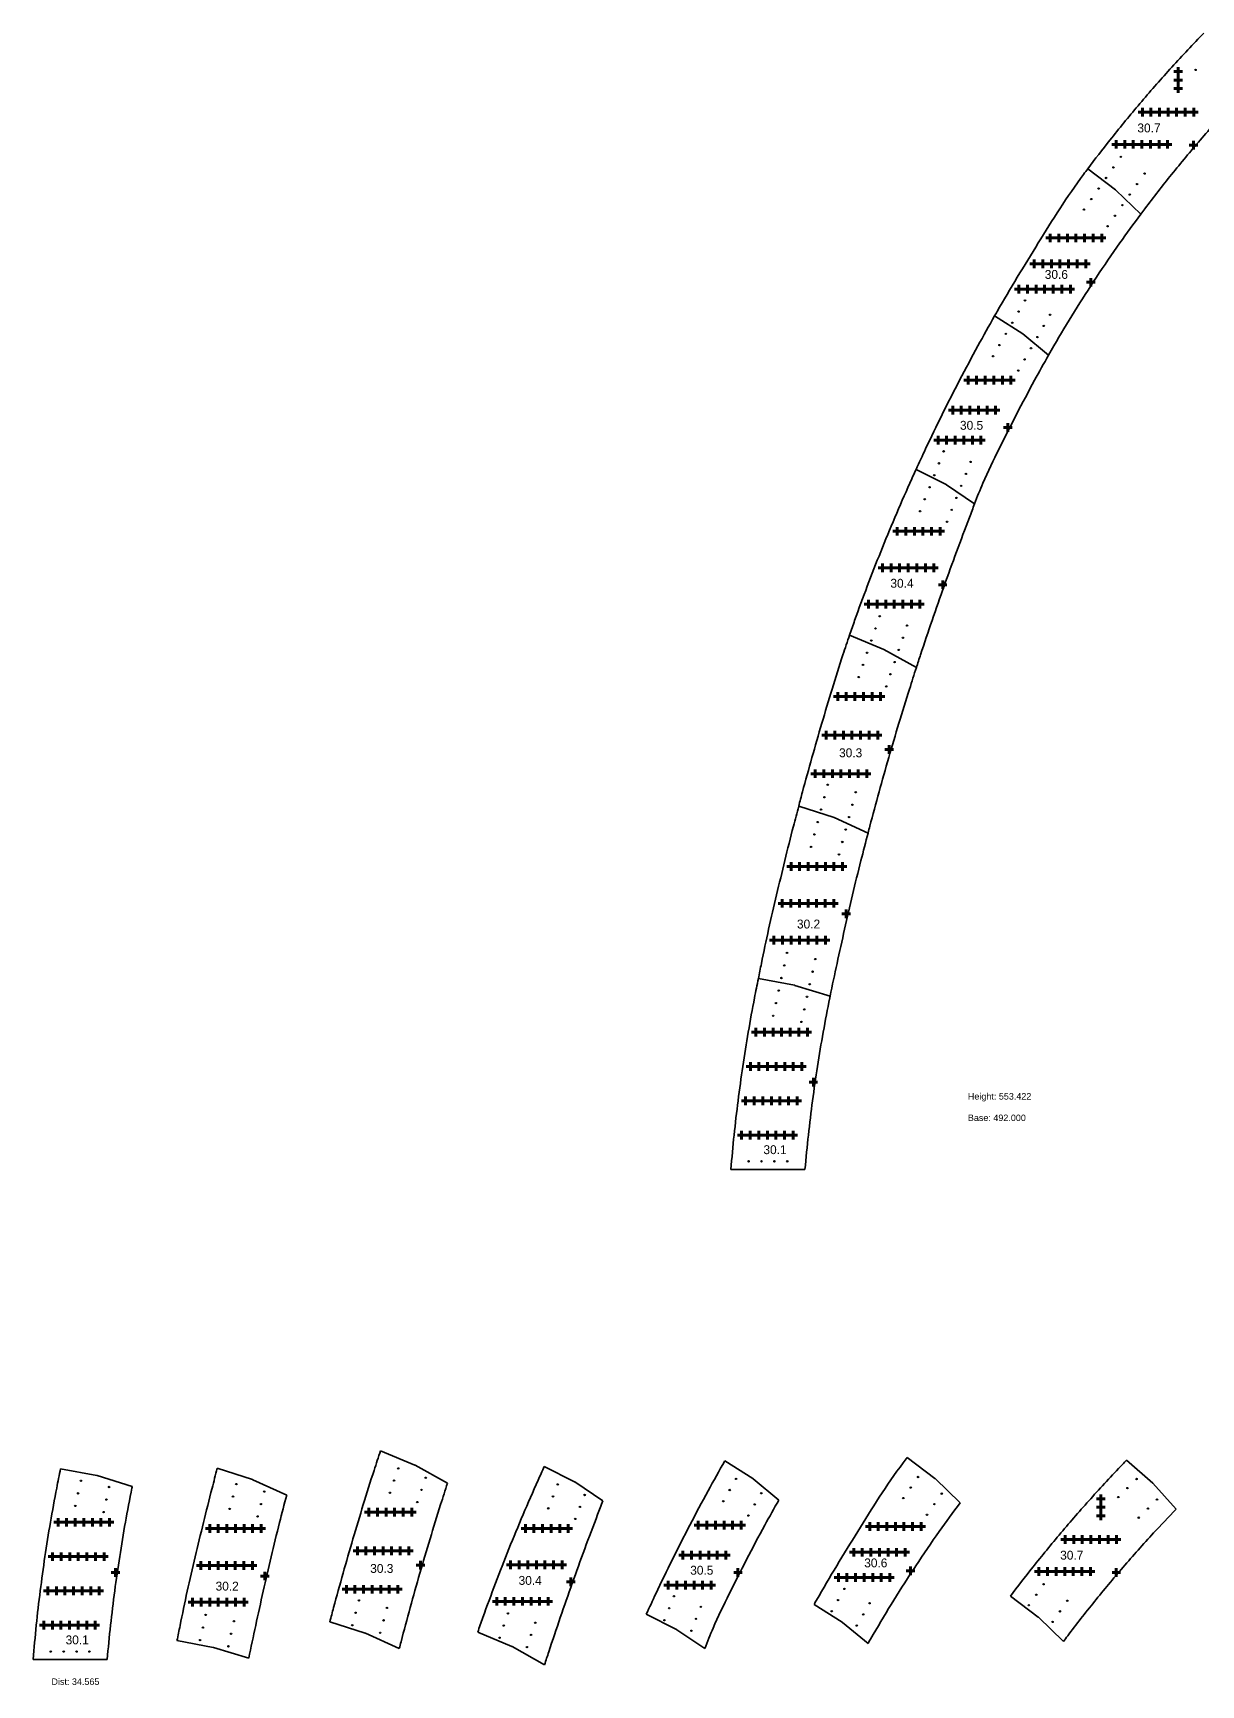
# Model space of a CAD drawing. Header units: inches. Extents: x -241 to 10140, y -1696 to 865.
# Drawn here: x 8638 to 9183, y -77 to 694 of the extents above; entities that cross this region are included whole.
import ezdxf

# ---------------------------------------------------------------- set-up
doc = ezdxf.new("R2010")
doc.units = ezdxf.units.IN
doc.header["$MEASUREMENT"] = 0
doc.header["$PDMODE"] = 2
doc.header["$PDSIZE"] = 2
for name, color, linetype, lineweight in [('Annotation', 7, 'Continuous', 9), ('Drilling', 3, 'Continuous', 13), ('Engrave', 4, 'Continuous', 50)]:
    doc.layers.add(name, color=color, linetype=linetype, lineweight=lineweight)
doc.styles.get("Standard").update_dxf_attribs({"font": 'Arial.ttf'})
doc.styles.add('Tw Cen MT', font='')
doc.styles.get('Tw Cen MT').set_extended_font_data('Tw Cen MT')

# ---------------------------------------------------------------- blocks, each defined once
blk = doc.blocks.new('*U3195')
at = {"layer": 'Engrave'}
blk.add_point((0, 0), dxfattribs=at)
blk = doc.blocks.new('*U3197')
at = {"layer": 'Engrave', "color": 0, "linetype": 'ByBlock', "lineweight": -2, "transparency": 16777216}
for p in [(0, 0), (4, 0), (8, 0), (12, 0), (16, 0), (20, 0), (24, 0)]:
    blk.add_blockref('*U3195', p, dxfattribs=at)
blk = doc.blocks.new('*U3264')
at = {"layer": 'Engrave'}
blk.add_point((0, 0), dxfattribs=at)
blk = doc.blocks.new('*U3266')
at = {"layer": 'Engrave', "color": 0, "linetype": 'ByBlock', "lineweight": -2, "transparency": 16777216}
for p in [(0, 0), (4, 0), (8, 0), (12, 0), (16, 0), (20, 0), (24, 0)]:
    blk.add_blockref('*U3264', p, dxfattribs=at)
blk = doc.blocks.new('*U3267')
at = {"layer": 'Engrave'}
blk.add_point((0, 0), dxfattribs=at)
blk = doc.blocks.new('*U3269')
at = {"layer": 'Engrave', "color": 0, "linetype": 'ByBlock', "lineweight": -2, "transparency": 16777216}
for p in [(0, 0), (4, 0), (8, 0), (12, 0), (16, 0), (20, 0), (24, 0)]:
    blk.add_blockref('*U3267', p, dxfattribs=at)
blk = doc.blocks.new('*U3270')
at = {"layer": 'Engrave'}
blk.add_point((0, 0), dxfattribs=at)
blk = doc.blocks.new('*U3272')
at = {"layer": 'Engrave', "color": 0, "linetype": 'ByBlock', "lineweight": -2, "transparency": 16777216}
for p in [(0, 0), (4, 0), (8, 0), (12, 0), (16, 0), (20, 0), (24, 0)]:
    blk.add_blockref('*U3270', p, dxfattribs=at)
blk = doc.blocks.new('*U3273')
at = {"layer": 'Engrave'}
blk.add_point((0, 0), dxfattribs=at)
blk = doc.blocks.new('*U3275')
at = {"layer": 'Engrave', "color": 0, "linetype": 'ByBlock', "lineweight": -2, "transparency": 16777216}
for p in [(0, 0), (4, 0), (8, 0), (12, 0), (16, 0), (20, 0), (24, 0)]:
    blk.add_blockref('*U3273', p, dxfattribs=at)
blk = doc.blocks.new('*U3276')
at = {"layer": 'Engrave'}
blk.add_point((0, 0), dxfattribs=at)
blk = doc.blocks.new('*U3278')
at = {"layer": 'Engrave', "color": 0, "linetype": 'ByBlock', "lineweight": -2, "transparency": 16777216}
for p in [(0, 0), (4, 0), (8, 0), (12, 0), (16, 0), (20, 0), (24, 0)]:
    blk.add_blockref('*U3276', p, dxfattribs=at)
blk = doc.blocks.new('*U3279')
at = {"layer": 'Engrave'}
blk.add_point((0, 0), dxfattribs=at)
blk = doc.blocks.new('*U3281')
at = {"layer": 'Engrave', "color": 0, "linetype": 'ByBlock', "lineweight": -2, "transparency": 16777216}
for p in [(0, 0), (4, 0), (8, 0), (12, 0), (16, 0), (20, 0), (24, 0)]:
    blk.add_blockref('*U3279', p, dxfattribs=at)
blk = doc.blocks.new('*U3282')
at = {"layer": 'Engrave'}
blk.add_point((0, 0), dxfattribs=at)
blk = doc.blocks.new('*U3284')
at = {"layer": 'Engrave', "color": 0, "linetype": 'ByBlock', "lineweight": -2, "transparency": 16777216}
for p in [(0, 0), (4, 0), (8, 0), (12, 0), (16, 0), (20, 0), (24, 0)]:
    blk.add_blockref('*U3282', p, dxfattribs=at)
blk = doc.blocks.new('*U3285')
at = {"layer": 'Engrave'}
blk.add_point((0, 0), dxfattribs=at)
blk = doc.blocks.new('*U3287')
at = {"layer": 'Engrave', "color": 0, "linetype": 'ByBlock', "lineweight": -2, "transparency": 16777216}
for p in [(0, 0), (4, 0), (8, 0), (12, 0), (16, 0), (20, 0)]:
    blk.add_blockref('*U3285', p, dxfattribs=at)
blk = doc.blocks.new('*U3288')
at = {"layer": 'Engrave'}
blk.add_point((0, 0), dxfattribs=at)
blk = doc.blocks.new('*U3290')
at = {"layer": 'Engrave', "color": 0, "linetype": 'ByBlock', "lineweight": -2, "transparency": 16777216}
for p in [(0, 0), (4, 0), (8, 0), (12, 0), (16, 0), (20, 0), (24, 0)]:
    blk.add_blockref('*U3288', p, dxfattribs=at)
blk = doc.blocks.new('*U3291')
at = {"layer": 'Engrave'}
blk.add_point((0, 0), dxfattribs=at)
blk = doc.blocks.new('*U3293')
at = {"layer": 'Engrave', "color": 0, "linetype": 'ByBlock', "lineweight": -2, "transparency": 16777216}
for p in [(0, 0), (4, 0), (8, 0), (12, 0), (16, 0), (20, 0), (24, 0)]:
    blk.add_blockref('*U3291', p, dxfattribs=at)
blk = doc.blocks.new('*U3294')
at = {"layer": 'Engrave'}
blk.add_point((0, 0), dxfattribs=at)
blk = doc.blocks.new('*U3296')
at = {"layer": 'Engrave', "color": 0, "linetype": 'ByBlock', "lineweight": -2, "transparency": 16777216}
for p in [(0, 0), (4, 0), (8, 0), (12, 0), (16, 0), (20, 0)]:
    blk.add_blockref('*U3294', p, dxfattribs=at)
blk = doc.blocks.new('*U3297')
at = {"layer": 'Engrave'}
blk.add_point((0, 0), dxfattribs=at)
blk = doc.blocks.new('*U3299')
at = {"layer": 'Engrave', "color": 0, "linetype": 'ByBlock', "lineweight": -2, "transparency": 16777216}
for p in [(0, 0), (4, 0), (8, 0), (12, 0), (16, 0), (20, 0), (24, 0)]:
    blk.add_blockref('*U3297', p, dxfattribs=at)
blk = doc.blocks.new('*U3300')
at = {"layer": 'Engrave'}
blk.add_point((0, 0), dxfattribs=at)
blk = doc.blocks.new('*U3302')
at = {"layer": 'Engrave', "color": 0, "linetype": 'ByBlock', "lineweight": -2, "transparency": 16777216}
for p in [(0, 0), (4, 0), (8, 0), (12, 0), (16, 0), (20, 0)]:
    blk.add_blockref('*U3300', p, dxfattribs=at)
blk = doc.blocks.new('*U3303')
at = {"layer": 'Engrave'}
blk.add_point((0, 0), dxfattribs=at)
blk = doc.blocks.new('*U3305')
at = {"layer": 'Engrave', "color": 0, "linetype": 'ByBlock', "lineweight": -2, "transparency": 16777216}
for p in [(0, 0), (4, 0), (8, 0), (12, 0), (16, 0), (20, 0)]:
    blk.add_blockref('*U3303', p, dxfattribs=at)
blk = doc.blocks.new('*U3306')
at = {"layer": 'Engrave'}
blk.add_point((0, 0), dxfattribs=at)
blk = doc.blocks.new('*U3308')
at = {"layer": 'Engrave', "color": 0, "linetype": 'ByBlock', "lineweight": -2, "transparency": 16777216}
for p in [(0, 0), (4, 0), (8, 0), (12, 0), (16, 0), (20, 0)]:
    blk.add_blockref('*U3306', p, dxfattribs=at)
blk = doc.blocks.new('*U3309')
at = {"layer": 'Engrave'}
blk.add_point((0, 0), dxfattribs=at)
blk = doc.blocks.new('*U3311')
at = {"layer": 'Engrave', "color": 0, "linetype": 'ByBlock', "lineweight": -2, "transparency": 16777216}
for p in [(0, 0), (4, 0), (8, 0), (12, 0), (16, 0), (20, 0), (24, 0)]:
    blk.add_blockref('*U3309', p, dxfattribs=at)
blk = doc.blocks.new('*U3312')
at = {"layer": 'Engrave'}
blk.add_point((0, 0), dxfattribs=at)
blk = doc.blocks.new('*U3314')
at = {"layer": 'Engrave', "color": 0, "linetype": 'ByBlock', "lineweight": -2, "transparency": 16777216}
for p in [(0, 0), (4, 0), (8, 0), (12, 0), (16, 0), (20, 0), (24, 0)]:
    blk.add_blockref('*U3312', p, dxfattribs=at)
blk = doc.blocks.new('*U3315')
at = {"layer": 'Engrave'}
blk.add_point((0, 0), dxfattribs=at)
blk = doc.blocks.new('*U3317')
at = {"layer": 'Engrave', "color": 0, "linetype": 'ByBlock', "lineweight": -2, "transparency": 16777216}
for p in [(0, 0), (4, 0), (8, 0), (12, 0), (16, 0), (20, 0), (24, 0)]:
    blk.add_blockref('*U3315', p, dxfattribs=at)
blk = doc.blocks.new('*U3318')
at = {"layer": 'Engrave'}
blk.add_point((0, 0), dxfattribs=at)
blk = doc.blocks.new('*U3320')
at = {"layer": 'Engrave', "color": 0, "linetype": 'ByBlock', "lineweight": -2, "transparency": 16777216}
for p in [(0, 0), (4, 0), (8, 0)]:
    blk.add_blockref('*U3318', p, dxfattribs=at)
blk = doc.blocks.new('*U3321')
at = {"layer": 'Engrave'}
blk.add_point((0, 0), dxfattribs=at)
blk = doc.blocks.new('*U3323')
at = {"layer": 'Engrave', "color": 0, "linetype": 'ByBlock', "lineweight": -2, "transparency": 16777216}
for p in [(0, 0), (4, 0), (8, 0), (12, 0), (16, 0), (20, 0), (24, 0)]:
    blk.add_blockref('*U3321', p, dxfattribs=at)
blk = doc.blocks.new('*U3324')
at = {"layer": 'Engrave'}
blk.add_point((0, 0), dxfattribs=at)
blk = doc.blocks.new('*U3326')
at = {"layer": 'Engrave', "color": 0, "linetype": 'ByBlock', "lineweight": -2, "transparency": 16777216}
for p in [(0, 0), (4, 0), (8, 0), (12, 0), (16, 0), (20, 0), (24, 0)]:
    blk.add_blockref('*U3324', p, dxfattribs=at)
blk = doc.blocks.new('*U3570')
at = {"layer": 'Engrave'}
blk.add_point((0, 0), dxfattribs=at)
blk = doc.blocks.new('*U3572')
at = {"layer": 'Engrave', "color": 0, "linetype": 'ByBlock', "lineweight": -2, "transparency": 16777216}
for p in [(0, 0), (4, 0), (8, 0), (12, 0), (16, 0), (20, 0), (24, 0)]:
    blk.add_blockref('*U3570', p, dxfattribs=at)
blk = doc.blocks.new('*U3573')
at = {"layer": 'Engrave'}
blk.add_point((0, 0), dxfattribs=at)
blk = doc.blocks.new('*U3574')
at = {"layer": 'Engrave', "color": 0, "linetype": 'ByBlock', "lineweight": -2, "transparency": 16777216}
for p in [(0, 0), (4, 0), (8, 0), (12, 0), (16, 0), (20, 0), (24, 0)]:
    blk.add_blockref('*U3573', p, dxfattribs=at)
blk = doc.blocks.new('*U3575')
at = {"layer": 'Engrave'}
blk.add_point((0, 0), dxfattribs=at)
blk = doc.blocks.new('*U3576')
at = {"layer": 'Engrave', "color": 0, "linetype": 'ByBlock', "lineweight": -2, "transparency": 16777216}
for p in [(0, 0), (4, 0), (8, 0), (12, 0), (16, 0), (20, 0), (24, 0)]:
    blk.add_blockref('*U3575', p, dxfattribs=at)
blk = doc.blocks.new('*U3577')
at = {"layer": 'Engrave'}
blk.add_point((0, 0), dxfattribs=at)
blk = doc.blocks.new('*U3578')
at = {"layer": 'Engrave', "color": 0, "linetype": 'ByBlock', "lineweight": -2, "transparency": 16777216}
for p in [(0, 0), (4, 0), (8, 0), (12, 0), (16, 0), (20, 0), (24, 0)]:
    blk.add_blockref('*U3577', p, dxfattribs=at)
blk = doc.blocks.new('*U3587')
at = {"layer": 'Engrave'}
blk.add_point((0, 0), dxfattribs=at)
blk = doc.blocks.new('*U3589')
at = {"layer": 'Engrave', "color": 0, "linetype": 'ByBlock', "lineweight": -2, "transparency": 16777216}
for p in [(0, 0), (4, 0), (8, 0), (12, 0), (16, 0), (20, 0), (24, 0)]:
    blk.add_blockref('*U3587', p, dxfattribs=at)
blk = doc.blocks.new('*U3590')
at = {"layer": 'Engrave'}
blk.add_point((0, 0), dxfattribs=at)
blk = doc.blocks.new('*U3591')
at = {"layer": 'Engrave', "color": 0, "linetype": 'ByBlock', "lineweight": -2, "transparency": 16777216}
for p in [(0, 0), (4, 0), (8, 0), (12, 0), (16, 0), (20, 0), (24, 0)]:
    blk.add_blockref('*U3590', p, dxfattribs=at)
blk = doc.blocks.new('*U3592')
at = {"layer": 'Engrave'}
blk.add_point((0, 0), dxfattribs=at)
blk = doc.blocks.new('*U3593')
at = {"layer": 'Engrave', "color": 0, "linetype": 'ByBlock', "lineweight": -2, "transparency": 16777216}
for p in [(0, 0), (4, 0), (8, 0), (12, 0), (16, 0), (20, 0), (24, 0)]:
    blk.add_blockref('*U3592', p, dxfattribs=at)
blk = doc.blocks.new('*U3602')
at = {"layer": 'Engrave'}
blk.add_point((0, 0), dxfattribs=at)
blk = doc.blocks.new('*U3604')
at = {"layer": 'Engrave', "color": 0, "linetype": 'ByBlock', "lineweight": -2, "transparency": 16777216}
for p in [(0, 0), (4, 0), (8, 0), (12, 0), (16, 0), (20, 0), (24, 0)]:
    blk.add_blockref('*U3602', p, dxfattribs=at)
blk = doc.blocks.new('*U3605')
at = {"layer": 'Engrave'}
blk.add_point((0, 0), dxfattribs=at)
blk = doc.blocks.new('*U3606')
at = {"layer": 'Engrave', "color": 0, "linetype": 'ByBlock', "lineweight": -2, "transparency": 16777216}
for p in [(0, 0), (4, 0), (8, 0), (12, 0), (16, 0), (20, 0)]:
    blk.add_blockref('*U3605', p, dxfattribs=at)
blk = doc.blocks.new('*U3607')
at = {"layer": 'Engrave'}
blk.add_point((0, 0), dxfattribs=at)
blk = doc.blocks.new('*U3608')
at = {"layer": 'Engrave', "color": 0, "linetype": 'ByBlock', "lineweight": -2, "transparency": 16777216}
for p in [(0, 0), (4, 0), (8, 0), (12, 0), (16, 0), (20, 0), (24, 0)]:
    blk.add_blockref('*U3607', p, dxfattribs=at)
blk = doc.blocks.new('*U3617')
at = {"layer": 'Engrave'}
blk.add_point((0, 0), dxfattribs=at)
blk = doc.blocks.new('*U3619')
at = {"layer": 'Engrave', "color": 0, "linetype": 'ByBlock', "lineweight": -2, "transparency": 16777216}
for p in [(0, 0), (4, 0), (8, 0), (12, 0), (16, 0), (20, 0), (24, 0)]:
    blk.add_blockref('*U3617', p, dxfattribs=at)
blk = doc.blocks.new('*U3620')
at = {"layer": 'Engrave'}
blk.add_point((0, 0), dxfattribs=at)
blk = doc.blocks.new('*U3621')
at = {"layer": 'Engrave', "color": 0, "linetype": 'ByBlock', "lineweight": -2, "transparency": 16777216}
for p in [(0, 0), (4, 0), (8, 0), (12, 0), (16, 0), (20, 0)]:
    blk.add_blockref('*U3620', p, dxfattribs=at)
blk = doc.blocks.new('*U3622')
at = {"layer": 'Engrave'}
blk.add_point((0, 0), dxfattribs=at)
blk = doc.blocks.new('*U3623')
at = {"layer": 'Engrave', "color": 0, "linetype": 'ByBlock', "lineweight": -2, "transparency": 16777216}
for p in [(0, 0), (4, 0), (8, 0), (12, 0), (16, 0), (20, 0), (24, 0)]:
    blk.add_blockref('*U3622', p, dxfattribs=at)
blk = doc.blocks.new('*U3634')
at = {"layer": 'Engrave'}
blk.add_point((0, 0), dxfattribs=at)
blk = doc.blocks.new('*U3636')
at = {"layer": 'Engrave', "color": 0, "linetype": 'ByBlock', "lineweight": -2, "transparency": 16777216}
for p in [(0, 0), (4, 0), (8, 0), (12, 0), (16, 0), (20, 0)]:
    blk.add_blockref('*U3634', p, dxfattribs=at)
blk = doc.blocks.new('*U3637')
at = {"layer": 'Engrave'}
blk.add_point((0, 0), dxfattribs=at)
blk = doc.blocks.new('*U3638')
at = {"layer": 'Engrave', "color": 0, "linetype": 'ByBlock', "lineweight": -2, "transparency": 16777216}
for p in [(0, 0), (4, 0), (8, 0), (12, 0), (16, 0), (20, 0)]:
    blk.add_blockref('*U3637', p, dxfattribs=at)
blk = doc.blocks.new('*U3639')
at = {"layer": 'Engrave'}
blk.add_point((0, 0), dxfattribs=at)
blk = doc.blocks.new('*U3640')
at = {"layer": 'Engrave', "color": 0, "linetype": 'ByBlock', "lineweight": -2, "transparency": 16777216}
for p in [(0, 0), (4, 0), (8, 0), (12, 0), (16, 0), (20, 0)]:
    blk.add_blockref('*U3639', p, dxfattribs=at)
blk = doc.blocks.new('*U3651')
at = {"layer": 'Engrave'}
blk.add_point((0, 0), dxfattribs=at)
blk = doc.blocks.new('*U3653')
at = {"layer": 'Engrave', "color": 0, "linetype": 'ByBlock', "lineweight": -2, "transparency": 16777216}
for p in [(0, 0), (4, 0), (8, 0), (12, 0), (16, 0), (20, 0), (24, 0)]:
    blk.add_blockref('*U3651', p, dxfattribs=at)
blk = doc.blocks.new('*U3654')
at = {"layer": 'Engrave'}
blk.add_point((0, 0), dxfattribs=at)
blk = doc.blocks.new('*U3655')
at = {"layer": 'Engrave', "color": 0, "linetype": 'ByBlock', "lineweight": -2, "transparency": 16777216}
for p in [(0, 0), (4, 0), (8, 0), (12, 0), (16, 0), (20, 0), (24, 0)]:
    blk.add_blockref('*U3654', p, dxfattribs=at)
blk = doc.blocks.new('*U3656')
at = {"layer": 'Engrave'}
blk.add_point((0, 0), dxfattribs=at)
blk = doc.blocks.new('*U3657')
at = {"layer": 'Engrave', "color": 0, "linetype": 'ByBlock', "lineweight": -2, "transparency": 16777216}
for p in [(0, 0), (4, 0), (8, 0), (12, 0), (16, 0), (20, 0), (24, 0)]:
    blk.add_blockref('*U3656', p, dxfattribs=at)
blk = doc.blocks.new('*U3666')
at = {"layer": 'Engrave'}
blk.add_point((0, 0), dxfattribs=at)
blk = doc.blocks.new('*U3668')
at = {"layer": 'Engrave', "color": 0, "linetype": 'ByBlock', "lineweight": -2, "transparency": 16777216}
for p in [(0, 0), (4, 0), (8, 0)]:
    blk.add_blockref('*U3666', p, dxfattribs=at)
blk = doc.blocks.new('*U3669')
at = {"layer": 'Engrave'}
blk.add_point((0, 0), dxfattribs=at)
blk = doc.blocks.new('*U3670')
at = {"layer": 'Engrave', "color": 0, "linetype": 'ByBlock', "lineweight": -2, "transparency": 16777216}
for p in [(0, 0), (4, 0), (8, 0), (12, 0), (16, 0), (20, 0), (24, 0)]:
    blk.add_blockref('*U3669', p, dxfattribs=at)
blk = doc.blocks.new('*U3671')
at = {"layer": 'Engrave'}
blk.add_point((0, 0), dxfattribs=at)
blk = doc.blocks.new('*U3672')
at = {"layer": 'Engrave', "color": 0, "linetype": 'ByBlock', "lineweight": -2, "transparency": 16777216}
for p in [(0, 0), (4, 0), (8, 0), (12, 0), (16, 0), (20, 0), (24, 0)]:
    blk.add_blockref('*U3671', p, dxfattribs=at)

msp = doc.modelspace()

# ---------------------------------------------------------------- linework, layer by layer
for p, q in [((9129.76154, 630.38068), (9142.70955, 620.58159)), ((9154.45064, 609.18772), (9142.80283, 620.50152)), ((9086.36072, 561.80178), (9099.46446, 553.49977)), ((9111.49783, 543.50831), (9099.56849, 553.42407)), ((9049.72332, 490.22081), (9063.82566, 483.11367)), ((9077.02791, 474.22052), (9063.93471, 483.04977)), ((9018.68598, 412.96238), (9034.65719, 406.29692)), ((9049.85811, 397.78576), (9034.76092, 406.24642)), ((8994.9789, 333.17897), (9011.46873, 327.87358)), ((9027.346, 320.6643), (9011.57624, 327.83201)), ((8976.17869, 252.7807), (8993.09118, 249.64487)), ((9009.63906, 244.54255), (8993.20389, 249.61712)), ((8963.36631, 163.8108), (8997.93148, 163.8108)), ((8800.06418, 32.60014), (8816.03539, 25.93468)), ((8650.79037, 24.17345), (8667.70286, 21.03761)), ((8723.89303, 24.4272), (8740.38286, 19.12181)), ((8831.2363, 17.42351), (8816.13912, 25.88418)), ((8876.35546, 25.21717), (8890.4578, 18.11003)), ((8960.56923, 27.88331), (8973.67297, 19.58131)), ((9045.57313, 29.51315), (9058.52114, 19.71406)), ((9147.88936, 28.14326), (9160.09, 17.47734)), ((8684.25074, 15.9353), (8667.81557, 21.00986)), ((8756.26013, 11.91254), (8740.49037, 19.08024)), ((8903.66005, 9.21688), (8890.56685, 18.04613)), ((8985.70634, 9.58984), (8973.777, 19.5056)), ((9070.26223, 8.32019), (9058.61443, 19.63399)), ((9170.9743, 5.30569), (9160.17757, 17.39071)), ((9093.76102, -35.19573), (9106.70903, -44.99482)), ((8923.93183, -43.69766), (8938.03417, -50.8048)), ((9002.17231, -39.06575), (9015.27605, -47.36776)), ((9118.45012, -56.38868), (9106.80232, -45.07489)), ((8776.3571, -47.18327), (8792.84692, -52.48866)), ((8808.7242, -59.69794), (8792.95443, -52.53023)), ((8845.31813, -52.04126), (8861.28934, -58.70671)), ((8951.23642, -59.69795), (8938.14322, -50.8687)), ((9027.30942, -57.35922), (9015.38009, -47.44346)), ((8705.09281, -55.97107), (8722.00531, -59.1069)), ((8738.55318, -64.20922), (8722.11802, -59.13465)), ((8876.49025, -67.21788), (8861.39307, -58.75722)), ((8637.978, -64.79645), (8672.54317, -64.79645))]:
    msp.add_line(p, q)
for centre, start, end in [((9142.10609, 619.7842), 45.83338349, 52.88147403), ((9098.92927, 552.65504), 50.26636868, 57.64330456), ((9063.37561, 482.22066), 56.0066975, 63.2533234), ((9034.27205, 405.37407), 60.73314048, 67.34716696), ((9011.16245, 326.92164), 65.55714693, 72.1650816), ((8992.90887, 248.66163), 72.84126668, 79.49578489), ((8815.65024, 25.01182), 60.73314048, 67.34716696), ((8667.52055, 20.05437), 72.84126668, 79.49578489), ((8740.07658, 18.16987), 65.55714693, 72.1650816), ((8890.00776, 17.21703), 56.0066975, 63.2533234), ((8973.13778, 18.73658), 50.26636868, 57.64330456), ((9057.91768, 18.91667), 45.83338349, 52.88147403), ((9159.43183, 16.72447), 41.77751149, 48.83972217), ((9106.10557, -45.79221), 45.83338349, 52.88147403), ((8792.54065, -53.44061), 65.55714693, 72.1650816), ((8937.58412, -51.6978), 56.0066975, 63.2533234), ((9014.74087, -48.21249), 50.26636868, 57.64330456), ((8721.823, -60.09014), 72.84126668, 79.49578489), ((8860.90419, -59.62957), 60.73314048, 67.34716696)]:
    msp.add_arc(centre, 1, start, end)
for points, knots in [([(9129.76154, 630.38068), (9133.14691, 634.91453), (9140.85213, 644.81947), (9153.25493, 660.02626), (9167.22338, 676.04285), (9177.59817, 687.2062), (9183.27381, 693.08482), (9183.88988, 693.71967)], [500.690948831, 500.690948831, 500.690948831, 500.690948831, 517.664827083, 538.33216574, 559.555050524, 581.404303843, 584.056798395, 584.056798395, 584.056798395, 584.056798395]), ([(9154.45064, 609.18772), (9155.10436, 610.06377), (9159.81924, 616.34821), (9168.9191, 628.02134), (9182.27535, 644.03509), (9195.0084, 658.37234), (9203.45367, 667.21548), (9206.97481, 670.88209)], [477.233734115, 477.233734115, 477.233734115, 477.233734115, 480.512823183, 500.802038937, 521.628491486, 543.061725833, 558.31145368, 558.31145368, 558.31145368, 558.31145368]), ([(9086.36072, 561.80178), (9086.74199, 562.47189), (9090.18824, 568.51246), (9096.85592, 579.92386), (9106.77218, 595.82176), (9116.69531, 612.08319), (9124.62368, 623.45281), (9129.12374, 629.52651), (9129.76154, 630.38068)], [419.491831412, 419.491831412, 419.491831412, 419.491831412, 421.804717744, 440.354472276, 459.136349589, 478.015581545, 497.49310601, 500.690948831, 500.690948831, 500.690948831, 500.690948831]), ([(9111.49783, 543.50831), (9112.31453, 544.94567), (9116.22863, 551.7741), (9123.53457, 563.9573), (9133.78562, 579.9712), (9144.11938, 595.08319), (9151.15481, 604.77108), (9154.45064, 609.18772)], [398.708648667, 398.708648667, 398.708648667, 398.708648667, 403.668180864, 422.320527921, 441.319088446, 460.701977514, 477.233734115, 477.233734115, 477.233734115, 477.233734115]), ([(9049.72332, 490.22081), (9051.18731, 493.42613), (9055.16252, 501.9962), (9061.8739, 515.88937), (9070.00088, 531.89386), (9078.16993, 547.21973), (9083.71973, 557.16008), (9086.36072, 561.80178)], [339.054107074, 339.054107074, 339.054107074, 339.054107074, 349.62542098, 367.394570265, 385.338926231, 403.47110769, 419.491831412, 419.491831412, 419.491831412, 419.491831412]), ([(9077.02791, 474.22052), (9078.25329, 477.4404), (9081.66567, 486.13887), (9088.45167, 499.88812), (9096.46731, 515.9006), (9104.20037, 530.44819), (9109.29399, 539.62962), (9111.49783, 543.50831)], [321.260936789, 321.260936789, 321.260936789, 321.260936789, 331.593176208, 349.291104204, 367.211831519, 385.325520962, 398.708648667, 398.708648667, 398.708648667, 398.708648667]), ([(9018.68598, 412.96238), (9019.47366, 415.24961), (9022.15663, 422.89712), (9026.96009, 435.86708), (9033.20954, 451.87269), (9039.82082, 467.87615), (9045.38691, 480.64983), (9048.74914, 488.08792), (9049.72332, 490.22081)], [255.765329676, 255.765329676, 255.765329676, 255.765329676, 263.022193421, 280.07714609, 297.255560749, 314.5665379, 332.019732952, 339.054107074, 339.054107074, 339.054107074, 339.054107074]), ([(9049.85811, 397.78576), (9050.50919, 399.79557), (9052.91061, 407.15203), (9057.1699, 419.84442), (9062.76298, 435.8434), (9068.54759, 451.85424), (9073.42618, 464.60469), (9076.21599, 472.08709), (9077.02791, 474.22052)], [240.133995434, 240.133995434, 240.133995434, 240.133995434, 246.471900136, 263.349277547, 280.296638952, 297.317379471, 314.415012109, 321.260936789, 321.260936789, 321.260936789, 321.260936789]), ([(8994.9789, 333.17897), (8995.56385, 335.39099), (8997.58091, 342.94704), (9001.1389, 355.83662), (9005.74897, 371.83938), (9010.58286, 387.83523), (9014.83412, 401.57048), (9017.63826, 409.92005), (9018.68598, 412.96238)], [172.519989646, 172.519989646, 172.519989646, 172.519989646, 179.384129638, 195.981866639, 212.633985483, 229.343292808, 246.112675024, 255.765329676, 255.765329676, 255.765329676, 255.765329676]), ([(9027.346, 320.6643), (9027.62268, 321.71318), (9029.30926, 328.09953), (9032.404, 339.84733), (9036.96278, 355.83678), (9041.69343, 371.84014), (9046.018, 385.82264), (9048.78225, 394.46473), (9049.85811, 397.78576)], [159.782481639, 159.782481639, 159.782481639, 159.782481639, 163.036687357, 179.59802858, 196.227327607, 212.914059616, 229.661221622, 240.133995434, 240.133995434, 240.133995434, 240.133995434]), ([(8976.17869, 252.7807), (8976.65724, 255.12437), (8978.23963, 262.80389), (8980.8714, 275.85931), (8984.70387, 291.8156), (8988.47609, 307.83592), (8991.95077, 321.61511), (8994.15383, 330.0589), (8994.9789, 333.17897)], [89.940257692, 89.940257692, 89.940257692, 89.940257692, 97.116297573, 113.461997025, 129.890232504, 146.340942493, 162.8380424, 172.519989646, 172.519989646, 172.519989646, 172.519989646]), ([(9009.63906, 244.54255), (9010.67754, 249.64031), (9012.91759, 260.0666), (9016.38222, 275.82615), (9020.03917, 291.83915), (9023.69778, 306.78986), (9026.21674, 316.38338), (9027.346, 320.6643)], [81.61850303, 81.61850303, 81.61850303, 81.61850303, 97.225876844, 113.609902893, 130.026419178, 146.500593859, 159.782481639, 159.782481639, 159.782481639, 159.782481639]), ([(8963.36631, 163.8108), (8963.84417, 169.14655), (8964.80095, 179.83004), (8966.67293, 195.83213), (8968.86764, 211.83663), (8971.42574, 227.83954), (8973.89311, 241.49066), (8975.56864, 249.79304), (8976.17869, 252.7807)], [0, 0, 0, 0, 16.0707012, 32.177509992, 48.328113205, 64.530384026, 80.792418977, 89.940257692, 89.940257692, 89.940257692, 89.940257692]), ([(8997.93148, 163.8108), (8998.43251, 169.14679), (8999.43579, 179.83195), (9001.3987, 195.83431), (9003.70193, 211.83906), (9006.38248, 227.84311), (9008.45872, 238.73397), (9009.58937, 244.29866), (9009.63906, 244.54255)], [0, 0, 0, 0, 16.077700907, 32.195123461, 48.360759664, 64.583327824, 80.871802083, 81.61850303, 81.61850303, 81.61850303, 81.61850303]), ([(8776.3571, -47.18327), (8776.94204, -44.97125), (8778.9591, -37.4152), (8782.51709, -24.52563), (8787.12716, -8.52286), (8791.96105, 7.47298), (8796.21232, 21.20823), (8799.01646, 29.5578), (8800.06418, 32.60014)], [172.519989646, 172.519989646, 172.519989646, 172.519989646, 179.384129638, 195.981866639, 212.633985483, 229.343292808, 246.112675024, 255.765329676, 255.765329676, 255.765329676, 255.765329676]), ([(8637.978, -64.79645), (8638.45585, -59.4607), (8639.41263, -48.77721), (8641.28461, -32.77512), (8643.47932, -16.77062), (8646.03742, -0.76772), (8648.5048, 12.88341), (8650.18032, 21.18579), (8650.79037, 24.17345)], [0, 0, 0, 0, 16.0707012, 32.177509992, 48.328113205, 64.530384026, 80.792418977, 89.940257692, 89.940257692, 89.940257692, 89.940257692]), ([(8705.09281, -55.97107), (8705.57136, -53.6274), (8707.15376, -45.94788), (8709.78553, -32.89246), (8713.618, -16.93617), (8717.39021, -0.91585), (8720.8649, 12.86334), (8723.06796, 21.30713), (8723.89303, 24.4272)], [89.940257692, 89.940257692, 89.940257692, 89.940257692, 97.116297573, 113.461997025, 129.890232504, 146.340942493, 162.8380424, 172.519989646, 172.519989646, 172.519989646, 172.519989646]), ([(8845.31813, -52.04126), (8846.10581, -49.75403), (8848.78878, -42.10651), (8853.59224, -29.13655), (8859.84169, -13.13095), (8866.45296, 2.87252), (8872.01905, 15.64619), (8875.38129, 23.08428), (8876.35546, 25.21717)], [255.765329676, 255.765329676, 255.765329676, 255.765329676, 263.022193421, 280.07714609, 297.255560749, 314.5665379, 332.019732952, 339.054107074, 339.054107074, 339.054107074, 339.054107074]), ([(8923.93183, -43.69766), (8925.39582, -40.49234), (8929.37103, -31.92227), (8936.08242, -18.0291), (8944.20939, -2.02461), (8952.37844, 13.30126), (8957.92824, 23.24161), (8960.56923, 27.88331)], [339.054107074, 339.054107074, 339.054107074, 339.054107074, 349.62542098, 367.394570265, 385.338926231, 403.47110769, 419.491831412, 419.491831412, 419.491831412, 419.491831412]), ([(9002.17231, -39.06575), (9002.55359, -38.39564), (9005.99983, -32.35507), (9012.66751, -20.94367), (9022.58377, -5.04577), (9032.5069, 11.21566), (9040.43527, 22.58528), (9044.93533, 28.65898), (9045.57313, 29.51315)], [419.491831412, 419.491831412, 419.491831412, 419.491831412, 421.804717744, 440.354472276, 459.136349589, 478.015581545, 497.49310601, 500.690948831, 500.690948831, 500.690948831, 500.690948831]), ([(9093.76102, -35.19573), (9097.1464, -30.66188), (9104.85161, -20.75693), (9117.25442, -5.55015), (9131.22286, 10.46645), (9141.59765, 21.6298), (9147.27329, 27.50841), (9147.88936, 28.14326)], [500.690948831, 500.690948831, 500.690948831, 500.690948831, 517.664827083, 538.33216574, 559.555050524, 581.404303843, 584.056798395, 584.056798395, 584.056798395, 584.056798395]), ([(8672.54317, -64.79645), (8673.04419, -59.46046), (8674.04748, -48.77531), (8676.01038, -32.77294), (8678.31361, -16.7682), (8680.99416, -0.76414), (8683.0704, 10.12672), (8684.20105, 15.69141), (8684.25074, 15.9353)], [0, 0, 0, 0, 16.077700907, 32.195123461, 48.360759664, 64.583327824, 80.871802083, 81.61850303, 81.61850303, 81.61850303, 81.61850303]), ([(8808.7242, -59.69794), (8809.00088, -58.64907), (8810.68745, -52.26272), (8813.7822, -40.51492), (8818.34098, -24.52546), (8823.07163, -8.5221), (8827.3962, 5.46039), (8830.16044, 14.10248), (8831.2363, 17.42351)], [159.782481639, 159.782481639, 159.782481639, 159.782481639, 163.036687357, 179.59802858, 196.227327607, 212.914059616, 229.661221622, 240.133995434, 240.133995434, 240.133995434, 240.133995434]), ([(8738.55318, -64.20922), (8739.59167, -59.11146), (8741.83171, -48.68517), (8745.29635, -32.92562), (8748.9533, -16.91262), (8752.6119, -1.96191), (8755.13086, 7.63161), (8756.26013, 11.91254)], [81.61850303, 81.61850303, 81.61850303, 81.61850303, 97.225876844, 113.609902893, 130.026419178, 146.500593859, 159.782481639, 159.782481639, 159.782481639, 159.782481639]), ([(8876.49025, -67.21788), (8877.14134, -65.20807), (8879.54276, -57.85161), (8883.80204, -45.15922), (8889.39513, -29.16023), (8895.17974, -13.1494), (8900.05832, -0.39895), (8902.84814, 7.08346), (8903.66005, 9.21688)], [240.133995434, 240.133995434, 240.133995434, 240.133995434, 246.471900136, 263.349277547, 280.296638952, 297.317379471, 314.415012109, 321.260936789, 321.260936789, 321.260936789, 321.260936789]), ([(8951.23642, -59.69795), (8952.4618, -56.47806), (8955.87418, -47.77959), (8962.66018, -34.03034), (8970.67582, -18.01787), (8978.40888, -3.47027), (8983.5025, 5.71116), (8985.70634, 9.58984)], [321.260936789, 321.260936789, 321.260936789, 321.260936789, 331.593176208, 349.291104204, 367.211831519, 385.325520962, 398.708648667, 398.708648667, 398.708648667, 398.708648667]), ([(9027.30942, -57.35922), (9028.12612, -55.92186), (9032.04022, -49.09343), (9039.34617, -36.91023), (9049.59721, -20.89633), (9059.93097, -5.78434), (9066.9664, 3.90355), (9070.26223, 8.32019)], [398.708648667, 398.708648667, 398.708648667, 398.708648667, 403.668180864, 422.320527921, 441.319088446, 460.701977514, 477.233734115, 477.233734115, 477.233734115, 477.233734115]), ([(9118.45012, -56.38868), (9119.10385, -55.51264), (9123.81872, -49.22819), (9132.91858, -37.55506), (9146.27483, -21.54131), (9159.00789, -7.20406), (9167.45315, 1.63908), (9170.9743, 5.30569)], [477.233734115, 477.233734115, 477.233734115, 477.233734115, 480.512823183, 500.802038937, 521.628491486, 543.061725833, 558.31145368, 558.31145368, 558.31145368, 558.31145368])]:
    msp.add_open_spline(points, degree=3, knots=knots)
at = {"layer": 'Drilling'}
for centre in [(9180.03032, 676.5268), (9145.20338, 635.93874), (9138.30652, 626.11869), (9141.75495, 631.02872), (9156.25094, 628.17978), (9131.40967, 616.29865), (9134.85809, 621.20867), (9149.35408, 618.35973), (9152.80251, 623.26975), (9127.96124, 611.38862), (9142.45722, 608.53968), (9145.90565, 613.4497), (9139.00879, 603.62966), (9097.53256, 563.818), (9100.50877, 569.02781), (9112.23085, 562.33133), (9094.55634, 558.60819), (9109.25464, 557.12152), (9088.60391, 548.18857), (9091.58013, 553.39838), (9103.30221, 546.70189), (9106.27842, 551.9117), (9085.6277, 542.97875), (9100.32599, 541.49208), (9097.34977, 536.28227), (9060.39089, 493.0675), (9062.5884, 498.6506), (9075.15036, 493.70621), (9058.19338, 487.48441), (9072.95285, 488.12311), (9055.99587, 481.90131), (9070.75535, 482.54002), (9051.60086, 470.73512), (9053.79837, 476.31821), (9066.36033, 471.37382), (9068.55784, 476.95692), (9064.16283, 465.79073), (9030.80763, 416.07735), (9032.75453, 421.7527), (9045.52406, 417.37218), (9028.86073, 410.402), (9043.57716, 411.69683), (9026.91383, 404.72666), (9039.68336, 400.34613), (9041.63026, 406.02148), (9023.02003, 393.37596), (9024.96693, 399.05131), (9037.73646, 394.67078), (9035.78956, 388.99543), (9008.54708, 343.16117), (9021.58226, 339.64917), (9005.42531, 331.57434), (9006.9862, 337.36776), (9020.02137, 333.85576), (9003.86442, 325.78093), (9018.46049, 328.06235), (9002.30353, 319.98752), (9015.33871, 316.47552), (9016.8996, 322.26893), (9000.74264, 314.19411), (9013.77782, 310.68211), (8989.54906, 264.76362), (9002.73203, 261.85511), (8988.25639, 258.90452), (9001.43936, 255.99602), (8985.67105, 247.18633), (8986.96372, 253.04543), (9000.14669, 250.13692), (8984.37838, 241.32723), (8998.85402, 244.27782), (8983.08571, 235.46814), (8996.26868, 232.55963), (8997.56135, 238.41873), (8971.6489, 167.5608), (8977.6489, 167.5608), (8983.6489, 167.5608), (8989.6489, 167.5608), (8808.29202, 24.36441), (8660.28274, 18.57908), (8673.4657, 15.67057), (8732.77855, 17.02916), (8806.34513, 18.68906), (8821.06156, 19.98389), (8882.62802, 16.89767), (8965.78864, 19.47991), (9047.22126, 15.43112), (9050.66969, 20.34114), (9148.28883, 15.17659), (9152.54785, 19.40278), (8658.99007, 12.71998), (8672.17303, 9.81148), (8731.21766, 11.23575), (8744.25284, 7.72375), (8745.81373, 13.51716), (8804.39823, 13.01371), (8817.16776, 8.63319), (8819.11466, 14.30854), (8880.43051, 11.31458), (8895.18999, 11.95328), (8959.83621, 9.06029), (8962.81242, 14.2701), (8974.5345, 7.57362), (8977.51072, 12.78343), (9043.77283, 10.52109), (9058.26881, 7.67215), (9061.71724, 12.58217), (9144.0298, 10.95039), (9162.05678, 9.81997), (8657.6974, 6.86089), (8670.88036, 3.95238), (8729.65677, 5.44234), (8742.69195, 1.93034), (8878.233, 5.73148), (8890.79497, 0.78709), (8892.99248, 6.37019), (8971.55828, 2.3638), (9054.82038, 2.76213), (9153.53873, 1.36759), (9157.79776, 5.59378), (9109.20286, -29.63766), (8789.92528, -37.20108), (8936.79691, -35.26787), (9013.34415, -37.04953), (9016.32037, -31.83972), (9028.04244, -38.5362), (9105.75444, -34.54769), (9120.25042, -37.39663), (8718.46319, -43.98815), (8788.36439, -42.99449), (8801.39957, -46.50649), (8802.96046, -40.71307), (8859.38667, -43.25094), (8932.40189, -46.43406), (8934.5994, -40.85096), (8947.16136, -45.79535), (8949.35887, -40.21226), (9010.36794, -42.25934), (9025.06623, -43.74601), (9102.30601, -39.45771), (9116.80199, -42.30665), (8717.17052, -49.84725), (8730.35349, -52.75575), (8731.64615, -46.89666), (8786.8035, -48.7879), (8799.83868, -52.2999), (8857.43977, -48.92628), (8870.20931, -53.30681), (8872.15621, -47.63146), (8944.96386, -51.37845), (9022.09001, -48.95583), (9113.35356, -47.21668), (8646.26058, -61.04645), (8652.26058, -61.04645), (8658.26058, -61.04645), (8664.26058, -61.04645), (8715.87785, -55.70634), (8729.06082, -58.61485), (8855.49287, -54.60163), (8868.26241, -58.98216)]:
    msp.add_circle(centre, 0.3225, dxfattribs=at)
at = {"layer": 'Engrave'}
for p in [(9179.08684, 641.41708), (9131.26156, 577.46774), (9092.46713, 509.72711), (9062.1343, 436.46534), (9037.23051, 359.62658), (9017.15772, 282.91548), (9001.81791, 204.4648), (8676.42959, -24.14246), (8818.60871, -20.73566), (8966.67564, -24.19136), (9047.07315, -23.39979), (9143.08632, -24.15932), (8746.07185, -25.83629), (8888.76644, -28.5383)]:
    msp.add_point(p, dxfattribs=at)

# ---------------------------------------------------------------- block references
at = {"layer": 'Engrave', "rotation": 270}
for name, p in [('*U3320', (9171.88555, 675.8108)), ('*U3668', (9135.88503, 10.2344))]:
    msp.add_blockref(name, p, dxfattribs=at)
at = {"layer": 'Engrave'}
for name, p in [('*U3326', (9155.23434, 656.76407)), ('*U3323', (9143.0229, 641.81036)), ('*U3311', (9112.2776, 598.14239)), ('*U3317', (9104.83283, 586.08611)), ('*U3314', (9097.67277, 574.30377)), ('*U3305', (9073.97197, 531.8108)), ('*U3308', (9066.82274, 517.84204)), ('*U3302', (9059.97691, 503.87328)), ('*U3296', (9040.93465, 461.35608)), ('*U3299', (9034.0472, 444.35167)), ('*U3293', (9027.55242, 427.34726)), ('*U3287', (9013.18827, 384.31972)), ('*U3290', (9007.81642, 366.32208)), ('*U3284', (9002.70497, 348.32444)), ('*U3278', (8991.44411, 305.04292)), ('*U3281', (8987.34673, 287.85639)), ('*U3275', (8983.43384, 270.66986)), ('*U3272', (8975.02667, 227.8108)), ('*U3269', (8972.463, 211.8108)), ('*U3266', (8970.2522, 195.8108)), ('*U3197', (8968.39115, 179.8108)), ('*U3578', (8649.63835, -0.79645)), ('*U3606', (8794.56647, 3.95747)), ('*U3591', (8720.35824, -3.70885)), ('*U3621', (8867.56679, -3.64756)), ('*U3638', (8948.18048, -2.10766)), ('*U3653', (9028.08919, -2.72513)), ('*U3672', (9119.23383, -8.81234)), ('*U3576', (8647.07468, -16.79645)), ('*U3608', (8789.19462, -14.04017)), ('*U3640', (8941.03126, -16.07643)), ('*U3657', (9020.64442, -14.78142)), ('*U3593', (8716.26086, -20.89538)), ('*U3623', (8860.67934, -20.65197)), ('*U3670', (9107.02239, -23.76604)), ('*U3574', (8644.86388, -32.79645)), ('*U3604', (8784.08317, -32.03781)), ('*U3636', (8934.18542, -30.04519)), ('*U3655', (9013.48436, -26.56376)), ('*U3589', (8712.34797, -38.08191)), ('*U3619', (8854.18457, -37.65638)), ('*U3572', (8643.00284, -48.79645))]:
    msp.add_blockref(name, p, dxfattribs=at)

# ---------------------------------------------------------------- texts
at = {"layer": 'Annotation', "color": 7, "char_height": 7, "attachment_point": 7, "line_spacing_factor": 0.481418, "style": 'Tw Cen MT'}
for s, insert in [('{\\H0.59259x;30.7}', (9152.92467, 647.32752)), ('{\\H0.59259x;30.6}', (9109.7382, 579.01753)), ('{\\H0.59259x;30.5}', (9070.20617, 508.64462)), ('{\\H0.59259x;30.4}', (9037.75666, 434.99177)), ('{\\H0.59259x;30.3}', (9013.81984, 355.93361)), ('{\\H0.59259x;30.2}', (8994.18652, 276.07531)), ('{\\H0.59259x;30.1}', (8978.54561, 170.84665)), ('{\\H0.59259x;30.7}', (9116.92415, -18.24889)), ('{\\H0.59259x;30.3}', (8795.19804, -24.42864)), ('{\\H0.59259x;30.5}', (8944.41468, -25.27384)), ('{\\H0.59259x;30.6}', (9025.54979, -21.85)), ('{\\H0.59259x;30.2}', (8723.10065, -32.67646)), ('{\\H0.59259x;30.4}', (8864.38881, -30.01187)), ('{\\H0.59259x;30.1}', (8653.1573, -57.76061))]:
    msp.add_mtext(s, dxfattribs=dict(at, insert=insert))
at = {"layer": 'Annotation', "char_height": 3, "attachment_point": 1}
for s, insert in [('Height: 553.422 \\P\\PBase: 492.000', (9073.87934, 199.36561)), ('Dist: 34.565', (8646.56172, -73.59444))]:
    msp.add_mtext_dynamic_manual_height_columns(s, width=45.2101633, gutter_width=1, heights=[0], dxfattribs=dict(at, insert=insert))

doc.saveas('drawing.dxf')
